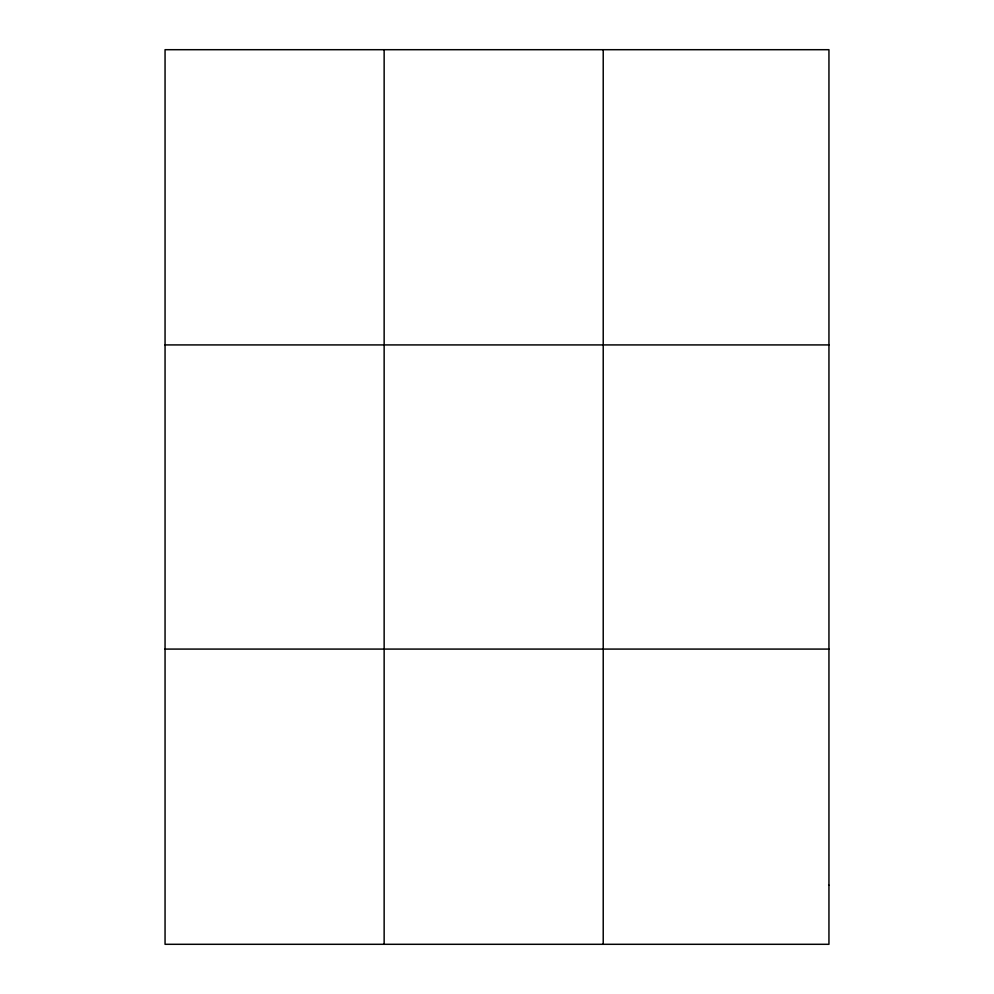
<?xml version="1.0" encoding="UTF-8"?>
<svg xmlns="http://www.w3.org/2000/svg" width="994" height="994" viewBox="0 0 994 994"><rect width="100%" height="100%" fill="white"/><g stroke="black" fill="none" stroke-linecap="round" stroke-linejoin="round"><path stroke-width="1.49" d="M384.144 49.7L384.144 944.3M603.221 49.7L603.221 944.3M165.054 344.918L828.946 344.918M165.054 649.082L828.946 649.082M828.946 885.256L828.946 944.3L165.054 944.3L165.054 49.7L828.946 49.7L828.946 885.256"/></g></svg>
